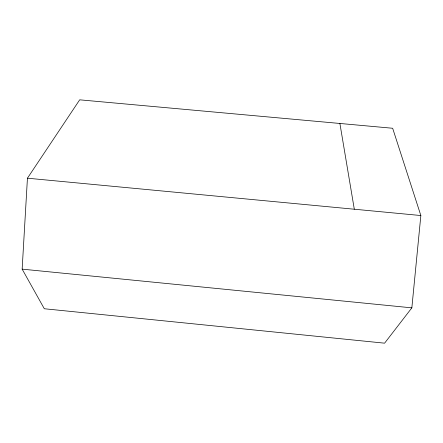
<?xml version="1.0" encoding="UTF-8"?>
<svg xmlns="http://www.w3.org/2000/svg" width="443" height="443" viewBox="0 0 443 443"><rect width="100%" height="100%" fill="white"/><g stroke="black" fill="none" stroke-linecap="round" stroke-linejoin="round"><path stroke-width="0.66" d="M22.15 269.139L27.438 178.202L79.69 99.825L392.659 128.26L420.85 215.536L411.846 307.852L384.596 343.175L44.311 308.749L22.15 269.139L411.846 307.852M27.438 178.202L420.85 215.536M339.892 123.464L354.306 209.223"/></g></svg>
